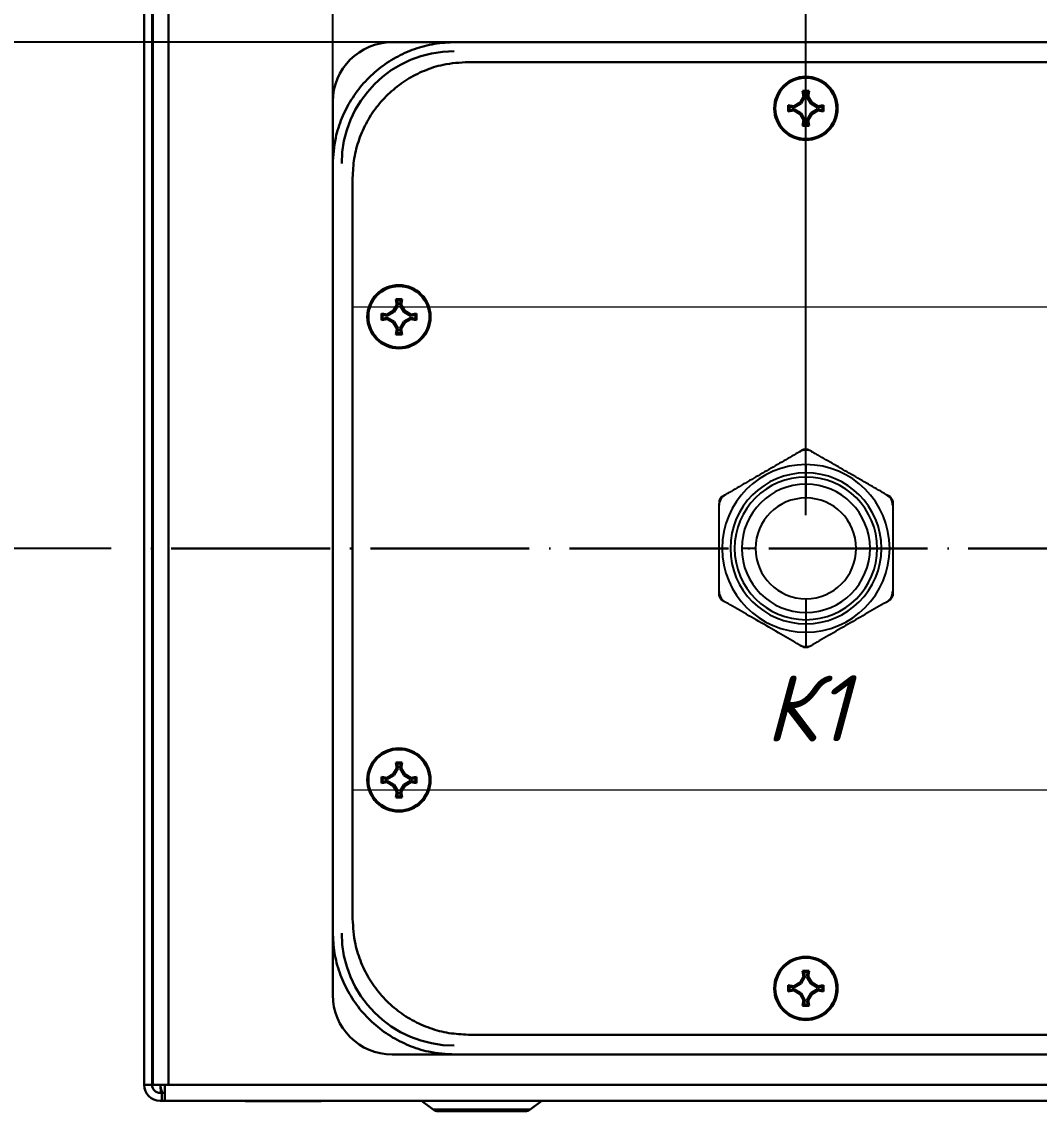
# Model space of a CAD drawing. Header units: millimetres. Extents: x 0 to 53000, y -591 to 24400.
# Drawn here: x 13950.4 to 14104.2, y 11760.5 to 11925.2 of the extents above; entities that cross this region are included whole.
import ezdxf

# ---------------------------------------------------------------- set-up
doc = ezdxf.new("R2010")
doc.units = ezdxf.units.MM
doc.linetypes.add('ACAD_ISO04W100', pattern=[30, 24, -3, 0, -3])
for name, color, linetype in [('MAIN-1', 7, 'Continuous'), ('MAIN-2', 7, 'Continuous'), ('размеры', 3, 'Continuous')]:
    doc.layers.add(name, color=color, linetype=linetype)
doc.layers.add('Осевые центральные', color=5, linetype='ACAD_ISO04W100', lineweight=30)
doc.layers.add('Основная', color=7, linetype='Continuous', lineweight=30)
doc.layers.add('Привязки', color=2, linetype='Continuous', lineweight=0, plot=False, transparency=0.8)
doc.styles.get("Standard").update_dxf_attribs({"font": 'arial.ttf'})
doc.styles.add('текст', font='isocpeui.ttf')
doc.dimstyles.new('ISO2', dxfattribs={"dimtxt": 20, "dimasz": 20, "dimexe": 10, "dimexo": 5, "dimgap": 5, "dimtad": 1, "dimdec": 4, "dimdsep": 46, "dimlunit": 6, "dimtxsty": 'Standard', "dimcen": 20, "dimadec": 0, "dimazin": 0, "dimtfac": 1, "dimtdec": 4, "dimtmove": 0, "dimatfit": 3, "dimfxl": 1, "dimtolj": 1, "dimtzin": 0, "dimarcsym": 0})

# ---------------------------------------------------------------- blocks, each defined once
blk = doc.blocks.new('*U445')
at = {"layer": 'MAIN-1'}
for p, q in [((-0.35, 14.95), (-0.64, 14.78)), ((0, 12.66), (0, 14.95)), ((0.35, 14.95), (0.52, 14.85)), ((0.52, 14.85), (0.69, 14.75)), ((-3.35, 13.21), (-3.66, 13.03)), ((-3.04, 13.39), (-3.35, 13.21)), ((-2.73, 13.57), (-3.04, 13.39)), ((-2.43, 13.74), (-2.73, 13.57)), ((-2.12, 13.92), (-2.43, 13.74)), ((-1.82, 14.09), (-2.12, 13.92)), ((-1.52, 14.27), (-1.82, 14.09)), ((-1.22, 14.44), (-1.52, 14.27)), ((-0.93, 14.61), (-1.22, 14.44)), ((-0.64, 14.78), (-0.93, 14.61)), ((0.69, 14.75), (0.87, 14.65)), ((0.87, 14.65), (1.04, 14.54)), ((1.04, 14.54), (1.22, 14.44)), ((1.22, 14.44), (1.39, 14.34)), ((1.39, 14.34), (1.57, 14.24)), ((1.57, 14.24), (1.61, 14.22)), ((1.61, 14.22), (1.64, 14.2)), ((1.64, 14.2), (1.67, 14.18)), ((1.67, 14.18), (1.7, 14.16)), ((1.7, 14.16), (1.74, 14.14)), ((1.74, 14.14), (1.77, 14.12)), ((1.77, 14.12), (1.8, 14.11)), ((2.1, 13.93), (1.8, 14.11)), ((2.41, 13.75), (2.1, 13.93)), ((2.72, 13.58), (2.41, 13.75)), ((3.03, 13.4), (2.72, 13.58)), ((3.34, 13.22), (3.03, 13.4)), ((3.65, 13.04), (3.34, 13.22)), ((-6.24, 11.54), (-6.57, 11.35)), ((-5.92, 11.73), (-6.24, 11.54)), ((-5.59, 11.92), (-5.92, 11.73)), ((-5.26, 12.11), (-5.59, 11.92)), ((-4.94, 12.29), (-5.26, 12.11)), ((-4.62, 12.48), (-4.94, 12.29)), ((-4.3, 12.67), (-4.62, 12.48)), ((-3.98, 12.85), (-4.3, 12.67)), ((-3.66, 13.03), (-3.98, 12.85)), ((0, 12.66), (0, 7.61)), ((3.97, 12.86), (3.65, 13.04)), ((4.28, 12.67), (3.97, 12.86)), ((4.6, 12.49), (4.28, 12.67)), ((4.92, 12.3), (4.6, 12.49)), ((5.24, 12.12), (4.92, 12.3)), ((5.57, 11.93), (5.24, 12.12)), ((5.89, 11.74), (5.57, 11.93)), ((6.22, 11.56), (5.89, 11.74)), ((6.55, 11.37), (6.22, 11.56)), ((-8.83, 10.05), (-9.15, 9.86)), ((-8.51, 10.23), (-8.83, 10.05)), ((-8.19, 10.41), (-8.51, 10.23)), ((-7.87, 10.6), (-8.19, 10.41)), ((-7.55, 10.79), (-7.87, 10.6)), ((-7.22, 10.97), (-7.55, 10.79)), ((-6.9, 11.16), (-7.22, 10.97)), ((-6.57, 11.35), (-6.9, 11.16)), ((6.87, 11.18), (6.55, 11.37)), ((7.2, 10.99), (6.87, 11.18)), ((7.53, 10.8), (7.2, 10.99)), ((7.85, 10.61), (7.53, 10.8)), ((8.18, 10.42), (7.85, 10.61)), ((8.5, 10.24), (8.18, 10.42)), ((8.82, 10.05), (8.5, 10.24)), ((9.14, 9.87), (8.82, 10.05)), ((-12.07, 8.17), (-11.9, 8.28)), ((-11.9, 8.28), (-11.72, 8.38)), ((-11.72, 8.38), (-11.54, 8.48)), ((-11.54, 8.48), (-11.51, 8.5)), ((-11.51, 8.5), (-11.48, 8.52)), ((-11.48, 8.52), (-11.45, 8.54)), ((-11.45, 8.54), (-11.41, 8.56)), ((-11.41, 8.56), (-11.38, 8.58)), ((-11.38, 8.58), (-11.35, 8.59)), ((-11.35, 8.59), (-11.31, 8.61)), ((-11.01, 8.79), (-11.31, 8.61)), ((-10.71, 8.96), (-11.01, 8.79)), ((-10.4, 9.14), (-10.71, 8.96)), ((-10.09, 9.32), (-10.4, 9.14)), ((-9.78, 9.5), (-10.09, 9.32)), ((-9.47, 9.68), (-9.78, 9.5)), ((-9.15, 9.86), (-9.47, 9.68)), ((9.45, 9.69), (9.14, 9.87)), ((9.77, 9.51), (9.45, 9.69)), ((10.08, 9.33), (9.77, 9.51)), ((10.38, 9.15), (10.08, 9.33)), ((10.69, 8.97), (10.38, 9.15)), ((10.99, 8.8), (10.69, 8.97)), ((11.3, 8.62), (10.99, 8.8)), ((11.6, 8.45), (11.3, 8.62)), ((11.89, 8.28), (11.6, 8.45)), ((12.19, 8.11), (11.89, 8.28)), ((-13.12, 7.17), (-13.12, 7.12)), ((-13.12, 7.12), (-13.12, 7.06)), ((-13.12, 7.06), (-13.12, 7.01)), ((-13.12, 7.01), (-13.12, 6.95)), ((-13.12, 6.95), (-13.12, 6.9)), ((-13.12, 6.9), (-13.12, 6.84)), ((-13.12, 6.84), (-13.12, 6.78)), ((-13.12, 6.75), (-13.12, 6.78)), ((-13.12, 6.71), (-13.12, 6.75)), ((-13.12, 6.67), (-13.12, 6.71)), ((-13.12, 6.63), (-13.12, 6.67)), ((-13.12, 6.59), (-13.12, 6.63)), ((-13.12, 6.56), (-13.12, 6.59)), ((-12.77, 7.77), (-12.6, 7.87)), ((-12.6, 7.87), (-12.42, 7.97)), ((-12.42, 7.97), (-12.25, 8.07)), ((-12.25, 8.07), (-12.07, 8.17)), ((12.48, 7.94), (12.19, 8.11)), ((12.77, 7.77), (12.48, 7.94)), ((13.12, 7.17), (13.12, 6.81)), ((13.12, 6.81), (13.12, 6.44)), ((-13.12, 6.52), (-13.12, 6.56)), ((-13.12, 6.15), (-13.12, 6.52)), ((-13.12, 5.78), (-13.12, 6.15)), ((-13.12, 5.4), (-13.12, 5.78)), ((-13.12, 5.02), (-13.12, 5.4)), ((-13.12, 4.64), (-13.12, 5.02)), ((13.12, 6.44), (13.12, 6.07)), ((13.12, 6.07), (13.12, 5.7)), ((13.12, 5.7), (13.12, 5.32)), ((13.12, 5.32), (13.12, 4.94)), ((13.12, 4.94), (13.12, 4.56)), ((-13.12, 4.25), (-13.12, 4.64)), ((-13.12, 3.86), (-13.12, 4.25)), ((-13.12, 3.47), (-13.12, 3.86)), ((-13.12, 3.08), (-13.12, 3.47)), ((13.12, 4.56), (13.12, 4.17)), ((13.12, 4.17), (13.12, 3.79)), ((13.12, 3.79), (13.12, 3.39)), ((13.12, 3.39), (13.12, 3)), ((-13.12, 2.68), (-13.12, 3.08)), ((-13.12, 2.28), (-13.12, 2.68)), ((-13.12, 1.88), (-13.12, 2.28)), ((-13.12, 1.47), (-13.12, 1.88)), ((13.12, 3), (13.12, 2.6)), ((13.12, 2.6), (13.12, 2.2)), ((13.12, 2.2), (13.12, 1.8)), ((13.12, 1.8), (13.12, 1.39)), ((-13.12, 1.07), (-13.12, 1.47)), ((-13.12, 0.66), (-13.12, 1.07)), ((-13.12, 0.25), (-13.12, 0.66)), ((-13.12, -0.16), (-13.12, 0.25)), ((13.12, 1.39), (13.12, 0.98)), ((13.12, 0.98), (13.12, 0.57)), ((13.12, 0.57), (13.12, 0.16)), ((13.12, 0.16), (13.12, -0.25)), ((-13.12, -0.57), (-13.12, -0.16)), ((-13.12, -0.98), (-13.12, -0.57)), ((-13.12, -1.39), (-13.12, -0.98)), ((-13.12, -1.8), (-13.12, -1.39)), ((13.12, -0.25), (13.12, -0.66)), ((13.12, -0.66), (13.12, -1.07)), ((13.12, -1.07), (13.12, -1.47)), ((13.12, -1.47), (13.12, -1.88)), ((-13.12, -2.2), (-13.12, -1.8)), ((-13.12, -2.6), (-13.12, -2.2)), ((-13.12, -3), (-13.12, -2.6)), ((-13.12, -3.39), (-13.12, -3)), ((13.12, -1.88), (13.12, -2.28)), ((13.12, -2.28), (13.12, -2.68)), ((13.12, -2.68), (13.12, -3.08)), ((13.12, -3.08), (13.12, -3.47)), ((-13.12, -3.79), (-13.12, -3.39)), ((-13.12, -4.17), (-13.12, -3.79)), ((-13.12, -4.56), (-13.12, -4.17)), ((-13.12, -4.94), (-13.12, -4.56)), ((13.12, -3.47), (13.12, -3.86)), ((13.12, -3.86), (13.12, -4.25)), ((13.12, -4.25), (13.12, -4.64)), ((13.12, -4.64), (13.12, -5.02)), ((-13.12, -5.32), (-13.12, -4.94)), ((-13.12, -5.7), (-13.12, -5.32)), ((-13.12, -6.07), (-13.12, -5.7)), ((-13.12, -6.44), (-13.12, -6.07)), ((-13.12, -6.81), (-13.12, -6.44)), ((13.12, -5.02), (13.12, -5.4)), ((13.12, -5.4), (13.12, -5.78)), ((13.12, -5.78), (13.12, -6.15)), ((13.12, -6.15), (13.12, -6.52)), ((13.12, -6.52), (13.12, -6.56)), ((13.12, -6.56), (13.12, -6.59)), ((-13.12, -7.17), (-13.12, -6.81)), ((-12.44, -7.96), (-12.77, -7.77)), ((-12.11, -8.16), (-12.44, -7.96)), ((-11.77, -8.35), (-12.11, -8.16)), ((0, -7.61), (0, -12.66)), ((12.11, -8.16), (11.77, -8.35)), ((12.44, -7.96), (12.11, -8.16)), ((12.77, -7.77), (12.44, -7.96)), ((13.12, -6.59), (13.12, -6.63)), ((13.12, -6.63), (13.12, -6.67)), ((13.12, -6.67), (13.12, -6.71)), ((13.12, -6.71), (13.12, -6.75)), ((13.12, -6.75), (13.12, -6.78)), ((13.12, -6.78), (13.12, -6.84)), ((13.12, -6.84), (13.12, -6.9)), ((13.12, -6.9), (13.12, -6.95)), ((13.12, -6.95), (13.12, -7.01)), ((13.12, -7.01), (13.12, -7.06)), ((13.12, -7.06), (13.12, -7.12)), ((13.12, -7.12), (13.12, -7.17)), ((-11.43, -8.55), (-11.77, -8.35)), ((-11.08, -8.75), (-11.43, -8.55)), ((-10.74, -8.95), (-11.08, -8.75)), ((-10.39, -9.15), (-10.74, -8.95)), ((-10.03, -9.35), (-10.39, -9.15)), ((-9.68, -9.56), (-10.03, -9.35)), ((-9.32, -9.76), (-9.68, -9.56)), ((-8.96, -9.97), (-9.32, -9.76)), ((9.32, -9.76), (8.96, -9.97)), ((9.68, -9.56), (9.32, -9.76)), ((10.03, -9.35), (9.68, -9.56)), ((10.39, -9.15), (10.03, -9.35)), ((10.74, -8.95), (10.39, -9.15)), ((11.08, -8.75), (10.74, -8.95)), ((11.43, -8.55), (11.08, -8.75)), ((11.77, -8.35), (11.43, -8.55)), ((-8.6, -10.18), (-8.96, -9.97)), ((-8.23, -10.39), (-8.6, -10.18)), ((-7.86, -10.61), (-8.23, -10.39)), ((-7.49, -10.82), (-7.86, -10.61)), ((-7.12, -11.03), (-7.49, -10.82)), ((-6.75, -11.25), (-7.12, -11.03)), ((-6.37, -11.47), (-6.75, -11.25)), ((-6, -11.68), (-6.37, -11.47)), ((6.37, -11.47), (6, -11.68)), ((6.75, -11.25), (6.37, -11.47)), ((7.12, -11.03), (6.75, -11.25)), ((7.49, -10.82), (7.12, -11.03)), ((7.86, -10.61), (7.49, -10.82)), ((8.23, -10.39), (7.86, -10.61)), ((8.6, -10.18), (8.23, -10.39)), ((8.96, -9.97), (8.6, -10.18)), ((-5.62, -11.9), (-6, -11.68)), ((-5.25, -12.11), (-5.62, -11.9)), ((-4.89, -12.33), (-5.25, -12.11)), ((-4.52, -12.54), (-4.89, -12.33)), ((-4.16, -12.75), (-4.52, -12.54)), ((-3.8, -12.95), (-4.16, -12.75)), ((-3.44, -13.16), (-3.8, -12.95)), ((-3.08, -13.37), (-3.44, -13.16)), ((0, -12.66), (0, -14.95)), ((3.44, -13.16), (3.08, -13.37)), ((3.8, -12.95), (3.44, -13.16)), ((4.16, -12.75), (3.8, -12.95)), ((4.52, -12.54), (4.16, -12.75)), ((4.89, -12.33), (4.52, -12.54)), ((5.25, -12.11), (4.89, -12.33)), ((5.62, -11.9), (5.25, -12.11)), ((6, -11.68), (5.62, -11.9)), ((-2.73, -13.57), (-3.08, -13.37)), ((-2.38, -13.77), (-2.73, -13.57)), ((-2.03, -13.97), (-2.38, -13.77)), ((-1.69, -14.17), (-2.03, -13.97)), ((-1.35, -14.37), (-1.69, -14.17)), ((-1.01, -14.56), (-1.35, -14.37)), ((-0.68, -14.76), (-1.01, -14.56)), ((-0.35, -14.95), (-0.68, -14.76)), ((0.68, -14.76), (0.35, -14.95)), ((1.01, -14.56), (0.68, -14.76)), ((1.35, -14.37), (1.01, -14.56)), ((1.69, -14.17), (1.35, -14.37)), ((2.03, -13.97), (1.69, -14.17)), ((2.38, -13.77), (2.03, -13.97)), ((2.73, -13.57), (2.38, -13.77)), ((3.08, -13.37), (2.73, -13.57))]:
    blk.add_line(p, q, dxfattribs=at)
for radius, start, end in [(14.95, 90, 91.3251), (14.95, 88.6749, 90), (12.66, 90, 270), (12.66, 270, 90), (14.95, 148.6749, 151.325), (7.61, 90, 180), (7.61, 0, 90), (14.95, 28.675, 31.3251), (7.61, 180, 270), (7.61, 270, 0), (14.95, 208.6749, 211.3251), (14.95, 328.6749, 331.3251), (14.95, 268.6749, 270), (14.95, 270, 271.3251)]:
    blk.add_arc((0, 0), radius, start, end, dxfattribs=at)
at = {"layer": 'MAIN-2'}
for p, q in [((-0.35, 14.95), (-0.35, 14.95)), ((0.35, 14.95), (0.35, 14.95)), ((-0.91, 14.62), (-0.91, 14.62)), ((0.91, 14.62), (0.91, 14.62)), ((0, 12.66), (0, 12.66)), ((0, 11.41), (0, 11.41)), ((0, 10.78), (0, 10.78)), ((0, 9.69), (0, 9.69)), ((-13.12, 7.17), (-13.12, 7.17)), ((-12.77, 7.77), (-12.77, 7.77)), ((-12.2, 8.1), (-12.2, 8.1)), ((12.2, 8.1), (12.2, 8.1)), ((12.77, 7.77), (12.77, 7.77)), ((13.12, 7.17), (13.12, 7.17)), ((-13.12, 6.52), (-13.12, 6.52)), ((13.12, 6.52), (13.12, 6.52)), ((-7.61, 0), (-9.69, 0)), ((7.61, 0), (9.69, 0)), ((-13.12, -6.52), (-13.12, -6.52)), ((13.12, -6.52), (13.12, -6.52)), ((-13.12, -7.17), (-13.12, -7.17)), ((-12.77, -7.77), (-12.77, -7.77)), ((-12.2, -8.1), (-12.2, -8.1)), ((12.2, -8.1), (12.2, -8.1)), ((12.77, -7.77), (12.77, -7.77)), ((13.12, -7.17), (13.12, -7.17)), ((0, -9.69), (0, -9.69)), ((0, -10.78), (0, -10.78)), ((0, -11.41), (0, -11.41)), ((0, -12.66), (0, -12.66)), ((-0.91, -14.62), (-0.91, -14.62)), ((0.91, -14.62), (0.91, -14.62)), ((-0.35, -14.95), (-0.35, -14.95)), ((0.35, -14.95), (0.35, -14.95))]:
    blk.add_line(p, q, dxfattribs=at)
for centre, radius, start, end in [((0, 13.04), 1.82, 90, 120), ((0, 13.04), 1.82, 60, 90), ((0, 0), 11.41, 90, 270), ((0, 0), 10.78, 90, 270), ((0, 0), 11.41, 270, 90), ((0, 0), 10.78, 270, 90), ((0, 0), 9.69, 90, 180), ((0, 0), 9.69, 0, 90), ((-11.29, 6.52), 1.82, 120, 180), ((11.29, 6.52), 1.82, 0, 60), ((0, 0), 9.69, 180, 270), ((0, 0), 9.69, 270, 0), ((-11.29, -6.52), 1.82, 180, 240), ((11.29, -6.52), 1.82, 300, 0), ((0, -13.04), 1.82, 240, 270), ((0, -13.04), 1.82, 270, 300)]:
    blk.add_arc(centre, radius, start, end, dxfattribs=at)
blk = doc.blocks.new('*U444')
at = {"layer": 'Основная', "color": 0, "linetype": 'ByBlock', "lineweight": -2, "transparency": 16777216}
blk.add_blockref('*U445', (0, 0), dxfattribs=at)
blk = doc.blocks.new('*D462')
at = {"layer": 'Defpoints', "color": 0, "transparency": 16777216}
for p in [(13997.44, 11957.55), (13997.44, 11845.61), (14068.94, 11845.61)]:
    blk.add_point(p, dxfattribs=at)
at = {"layer": 'размеры', "color": 0, "lineweight": -2, "transparency": 16777216}
for p, q in [((13997.44, 11850.61), (13997.44, 11967.55)), ((14068.94, 11850.61), (14068.94, 11967.55)), ((14048.94, 11957.55), (14017.44, 11957.55))]:
    blk.add_line(p, q, dxfattribs=at)
at = {"layer": 'размеры', "color": 0, "transparency": 16777216}
for points in [[(14017.44, 11960.88), (14017.44, 11954.21), (13997.44, 11957.55)], [(14048.94, 11960.88), (14048.94, 11954.21), (14068.94, 11957.55)]]:
    blk.add_solid(points, dxfattribs=at)
at = {"layer": 'размеры', "color": 0, "transparency": 16777216, "insert": (14033.19, 11974.57), "char_height": 20, "attachment_point": 5}
blk.add_mtext('\\A1;71,5', dxfattribs=at)
blk = doc.blocks.new('*D489')
at = {"layer": 'Defpoints', "color": 0, "transparency": 16777216}
for p in [(14057.44, 11922.11), (13900.16, 11845.61), (13968.94, 11845.61)]:
    blk.add_point(p, dxfattribs=at)
at = {"layer": 'размеры', "color": 0, "lineweight": -2, "transparency": 16777216}
for p, q in [((14052.44, 11922.11), (13890.16, 11922.11)), ((13900.16, 11902.11), (13900.16, 11865.61)), ((13963.94, 11845.61), (13890.16, 11845.61))]:
    blk.add_line(p, q, dxfattribs=at)
at = {"layer": 'размеры', "color": 0, "transparency": 16777216}
for points in [[(13896.83, 11902.11), (13903.5, 11902.11), (13900.16, 11922.11)], [(13896.83, 11865.61), (13903.5, 11865.61), (13900.16, 11845.61)]]:
    blk.add_solid(points, dxfattribs=at)
at = {"layer": 'размеры', "color": 0, "transparency": 16777216, "insert": (13883.14, 11884.87), "char_height": 20, "attachment_point": 5, "rotation": 90}
blk.add_mtext('\\A1;76,5', dxfattribs=at)
blk = doc.blocks.new('*D504')
at = {"layer": 'Defpoints', "color": 0, "transparency": 16777216}
for p in [(14068.94, 11993), (13968.94, 11845.61), (14068.94, 11845.61)]:
    blk.add_point(p, dxfattribs=at)
at = {"layer": 'размеры', "color": 0, "lineweight": -2, "transparency": 16777216}
for p, q in [((13968.94, 11850.61), (13968.94, 12003)), ((14068.94, 11850.61), (14068.94, 12003)), ((13988.94, 11993), (14048.94, 11993))]:
    blk.add_line(p, q, dxfattribs=at)
at = {"layer": 'размеры', "color": 0, "transparency": 16777216}
for points in [[(13988.94, 11996.33), (13988.94, 11989.67), (13968.94, 11993)], [(14048.94, 11996.33), (14048.94, 11989.67), (14068.94, 11993)]]:
    blk.add_solid(points, dxfattribs=at)
at = {"layer": 'размеры', "color": 0, "transparency": 16777216, "insert": (14018.94, 12008.21), "char_height": 20, "attachment_point": 5}
blk.add_mtext('\\A1;100', dxfattribs=at)
blk = doc.blocks.new('*D505')
at = {"layer": 'Defpoints', "color": 0, "transparency": 16777216}
for p in [(14168.94, 11993), (14068.94, 11845.61), (14168.94, 11845.61)]:
    blk.add_point(p, dxfattribs=at)
at = {"layer": 'размеры', "color": 0, "lineweight": -2, "transparency": 16777216}
for p, q in [((14068.94, 11850.61), (14068.94, 12003)), ((14168.94, 11850.61), (14168.94, 12003)), ((14088.94, 11993), (14148.94, 11993))]:
    blk.add_line(p, q, dxfattribs=at)
at = {"layer": 'размеры', "color": 0, "transparency": 16777216}
for points in [[(14088.94, 11996.33), (14088.94, 11989.67), (14068.94, 11993)], [(14148.94, 11996.33), (14148.94, 11989.67), (14168.94, 11993)]]:
    blk.add_solid(points, dxfattribs=at)
at = {"layer": 'размеры', "color": 0, "transparency": 16777216, "insert": (14118.94, 12008.21), "char_height": 20, "attachment_point": 5}
blk.add_mtext('\\A1;100', dxfattribs=at)

msp = doc.modelspace()

# ---------------------------------------------------------------- linework, layer by layer
at = {"layer": 'Осевые центральные'}
msp.add_line((14568.94367, 11845.61391), (13968.94365, 11845.61391), dxfattribs=at)
at = {"layer": 'Основная', "linetype": 'Continuous'}
for p, q in [((13968.94365, 12034.71392), (13968.94365, 11764.5139)), ((13970.14367, 12034.71392), (13970.14367, 11764.5139)), ((13970.24365, 12034.71392), (13970.24365, 11764.5139)), ((13972.64366, 12034.71392), (13972.64366, 11764.5139)), ((14015.94367, 11922.11391), (14006.44367, 11922.11391)), ((14521.94365, 11922.11391), (14015.94367, 11922.11391)), ((14017.94367, 11919.11391), (14519.94365, 11919.11391)), ((14068.06289, 11912.99468), (14068.60334, 11913.91067)), ((14068.80533, 11913.87743), (14068.21046, 11912.8471)), ((14068.45402, 11914.77263), (14068.94366, 11914.77397)), ((14068.60334, 11913.91067), (14068.45402, 11914.77263)), ((14068.66007, 11914.6037), (14068.45402, 11914.77263)), ((14068.80533, 11913.87743), (14068.60334, 11913.91067)), ((14068.66007, 11914.6037), (14068.80533, 11913.87743)), ((14069.22724, 11914.6037), (14068.66007, 11914.6037)), ((14068.94366, 11914.77397), (14069.43331, 11914.77263)), ((14069.082, 11913.87743), (14069.22724, 11914.6037)), ((14069.082, 11913.87743), (14069.28397, 11913.91067)), ((14069.67685, 11912.8471), (14069.082, 11913.87743)), ((14069.22724, 11914.6037), (14069.43331, 11914.77263)), ((14069.43331, 11914.77263), (14069.28397, 11913.91067)), ((14069.28397, 11913.91067), (14069.82442, 11912.99468)), ((13997.44367, 11913.11391), (13997.44367, 11903.61391)), ((14066.28495, 11912.60355), (14067.1469, 11912.45422)), ((14066.28495, 11911.62427), (14066.28495, 11912.60355)), ((14066.45387, 11912.3975), (14066.28495, 11912.60355)), ((14067.18013, 11912.25224), (14066.45387, 11912.3975)), ((14066.45387, 11912.3975), (14066.45387, 11911.83032)), ((14067.1469, 11912.45422), (14068.06289, 11912.99468)), ((14067.18013, 11912.25224), (14067.1469, 11912.45422)), ((14068.21046, 11912.8471), (14067.18013, 11912.25224)), ((14068.21046, 11912.8471), (14068.06289, 11912.99468)), ((14069.82442, 11912.99468), (14069.67685, 11912.8471)), ((14070.70718, 11912.25224), (14069.67685, 11912.8471)), ((14069.82442, 11912.99468), (14070.74042, 11912.45422)), ((14070.74042, 11912.45422), (14070.70718, 11912.25224)), ((14071.43345, 11912.3975), (14070.70718, 11912.25224)), ((14070.74042, 11912.45422), (14071.60238, 11912.60355)), ((14071.60238, 11912.60355), (14071.43345, 11912.3975)), ((14071.43345, 11911.83032), (14071.43345, 11912.3975)), ((14071.60238, 11912.60355), (14071.60238, 11911.62427)), ((14066.28495, 11911.62427), (14066.45387, 11911.83032)), ((14067.1469, 11911.7736), (14066.28495, 11911.62427)), ((14066.45387, 11911.83032), (14067.18013, 11911.97558)), ((14067.1469, 11911.7736), (14067.18013, 11911.97558)), ((14068.06289, 11911.23314), (14067.1469, 11911.7736)), ((14067.18013, 11911.97558), (14068.21046, 11911.38072)), ((14068.06289, 11911.23314), (14068.21046, 11911.38072)), ((14068.60334, 11910.31715), (14068.06289, 11911.23314)), ((14068.21046, 11911.38072), (14068.80533, 11910.35039)), ((14069.082, 11910.35039), (14069.67685, 11911.38072)), ((14069.82442, 11911.23314), (14069.28397, 11910.31715)), ((14069.67685, 11911.38072), (14070.70718, 11911.97558)), ((14069.67685, 11911.38072), (14069.82442, 11911.23314)), ((14070.74042, 11911.7736), (14069.82442, 11911.23314)), ((14070.70718, 11911.97558), (14070.74042, 11911.7736)), ((14070.70718, 11911.97558), (14071.43345, 11911.83032)), ((14071.60238, 11911.62427), (14070.74042, 11911.7736)), ((14071.43345, 11911.83032), (14071.60238, 11911.62427)), ((14068.45402, 11909.45519), (14068.60334, 11910.31715)), ((14068.66007, 11909.62412), (14068.45402, 11909.45519)), ((14068.94366, 11909.45385), (14068.45402, 11909.45519)), ((14068.80533, 11910.35039), (14068.60334, 11910.31715)), ((14068.80533, 11910.35039), (14068.66007, 11909.62412)), ((14068.66007, 11909.62412), (14069.22724, 11909.62412)), ((14069.43331, 11909.45519), (14068.94366, 11909.45385)), ((14069.082, 11910.35039), (14069.28397, 11910.31715)), ((14069.22724, 11909.62412), (14069.082, 11910.35039)), ((14069.43331, 11909.45519), (14069.22724, 11909.62412)), ((14069.28397, 11910.31715), (14069.43331, 11909.45519)), ((13997.44367, 11903.61391), (13997.44367, 11787.61391)), ((14000.44366, 11789.61391), (14000.44366, 11901.61391)), ((14006.95401, 11883.27263), (14007.44366, 11883.27397)), ((14007.10335, 11882.41067), (14006.95401, 11883.27263)), ((14006.95401, 11883.27263), (14007.16006, 11883.1037)), ((14007.16006, 11883.1037), (14007.30532, 11882.37743)), ((14007.72726, 11883.1037), (14007.16006, 11883.1037)), ((14007.44366, 11883.27397), (14007.93331, 11883.27263)), ((14007.582, 11882.37743), (14007.72726, 11883.1037)), ((14007.72726, 11883.1037), (14007.93331, 11883.27263)), ((14007.93331, 11883.27263), (14007.78397, 11882.41067)), ((14004.78493, 11881.10355), (14005.64691, 11880.95422)), ((14004.78493, 11880.12427), (14004.78493, 11881.10355)), ((14004.95385, 11880.8975), (14004.78493, 11881.10355)), ((14005.68014, 11880.75224), (14004.95385, 11880.8975)), ((14004.95385, 11880.8975), (14004.95385, 11880.33032)), ((14005.64691, 11880.95422), (14006.56288, 11881.49468)), ((14005.68014, 11880.75224), (14005.64691, 11880.95422)), ((14006.71046, 11881.3471), (14005.68014, 11880.75224)), ((14006.56288, 11881.49468), (14007.10335, 11882.41067)), ((14006.71046, 11881.3471), (14006.56288, 11881.49468)), ((14007.30532, 11882.37743), (14006.71046, 11881.3471)), ((14007.30532, 11882.37743), (14007.10335, 11882.41067)), ((14007.582, 11882.37743), (14007.78397, 11882.41067)), ((14008.17685, 11881.3471), (14007.582, 11882.37743)), ((14007.78397, 11882.41067), (14008.32444, 11881.49468)), ((14008.32444, 11881.49468), (14008.17685, 11881.3471)), ((14009.20718, 11880.75224), (14008.17685, 11881.3471)), ((14008.32444, 11881.49468), (14009.24041, 11880.95422)), ((14009.24041, 11880.95422), (14009.20718, 11880.75224)), ((14009.93346, 11880.8975), (14009.20718, 11880.75224)), ((14009.24041, 11880.95422), (14010.10238, 11881.10355)), ((14010.10238, 11881.10355), (14009.93346, 11880.8975)), ((14009.93346, 11880.33032), (14009.93346, 11880.8975)), ((14010.10238, 11881.10355), (14010.10238, 11880.12427)), ((14004.78493, 11880.12427), (14004.95385, 11880.33032)), ((14005.64691, 11880.2736), (14004.78493, 11880.12427)), ((14004.95385, 11880.33032), (14005.68014, 11880.47558)), ((14005.64691, 11880.2736), (14005.68014, 11880.47558)), ((14006.56288, 11879.73314), (14005.64691, 11880.2736)), ((14005.68014, 11880.47558), (14006.71046, 11879.88072)), ((14006.56288, 11879.73314), (14006.71046, 11879.88072)), ((14007.10335, 11878.81715), (14006.56288, 11879.73314)), ((14006.71046, 11879.88072), (14007.30532, 11878.85039)), ((14007.582, 11878.85039), (14008.17685, 11879.88072)), ((14008.32444, 11879.73314), (14007.78397, 11878.81715)), ((14008.17685, 11879.88072), (14009.20718, 11880.47558)), ((14008.17685, 11879.88072), (14008.32444, 11879.73314)), ((14009.24041, 11880.2736), (14008.32444, 11879.73314)), ((14009.20718, 11880.47558), (14009.24041, 11880.2736)), ((14009.20718, 11880.47558), (14009.93346, 11880.33032)), ((14010.10238, 11880.12427), (14009.24041, 11880.2736)), ((14009.93346, 11880.33032), (14010.10238, 11880.12427)), ((14006.95401, 11877.95519), (14007.10335, 11878.81715)), ((14007.16006, 11878.12412), (14006.95401, 11877.95519)), ((14007.44366, 11877.95385), (14006.95401, 11877.95519)), ((14007.30532, 11878.85039), (14007.10335, 11878.81715)), ((14007.30532, 11878.85039), (14007.16006, 11878.12412)), ((14007.16006, 11878.12412), (14007.72726, 11878.12412)), ((14007.93331, 11877.95519), (14007.44366, 11877.95385)), ((14007.582, 11878.85039), (14007.78397, 11878.81715)), ((14007.72726, 11878.12412), (14007.582, 11878.85039)), ((14007.72726, 11878.12412), (14007.93331, 11877.95519)), ((14007.78397, 11878.81715), (14007.93331, 11877.95519)), ((14006.56288, 11811.49468), (14007.10335, 11812.41067)), ((14007.30532, 11812.37743), (14006.71046, 11811.34711)), ((14006.95401, 11813.27263), (14007.44366, 11813.27397)), ((14007.10335, 11812.41067), (14006.95401, 11813.27263)), ((14007.16006, 11813.1037), (14006.95401, 11813.27263)), ((14007.30532, 11812.37743), (14007.10335, 11812.41067)), ((14007.16006, 11813.1037), (14007.30532, 11812.37743)), ((14007.72726, 11813.1037), (14007.16006, 11813.1037)), ((14007.44366, 11813.27397), (14007.93331, 11813.27263)), ((14007.582, 11812.37743), (14007.72726, 11813.1037)), ((14007.582, 11812.37743), (14007.78397, 11812.41067)), ((14008.17685, 11811.34711), (14007.582, 11812.37743)), ((14007.72726, 11813.1037), (14007.93331, 11813.27263)), ((14007.93331, 11813.27263), (14007.78397, 11812.41067)), ((14007.78397, 11812.41067), (14008.32444, 11811.49468)), ((14004.78493, 11811.10355), (14005.64691, 11810.95422)), ((14004.78493, 11810.12426), (14004.78493, 11811.10355)), ((14004.95385, 11810.8975), (14004.78493, 11811.10355)), ((14004.78493, 11810.12426), (14004.95385, 11810.33032)), ((14005.64691, 11810.2736), (14004.78493, 11810.12426)), ((14005.68014, 11810.75224), (14004.95385, 11810.8975)), ((14004.95385, 11810.8975), (14004.95385, 11810.33032)), ((14004.95385, 11810.33032), (14005.68014, 11810.47557)), ((14005.64691, 11810.95422), (14006.56288, 11811.49468)), ((14005.68014, 11810.75224), (14005.64691, 11810.95422)), ((14005.64691, 11810.2736), (14005.68014, 11810.47557)), ((14006.56288, 11809.73315), (14005.64691, 11810.2736)), ((14006.71046, 11811.34711), (14005.68014, 11810.75224)), ((14005.68014, 11810.47557), (14006.71046, 11809.88072)), ((14006.71046, 11811.34711), (14006.56288, 11811.49468)), ((14008.32444, 11811.49468), (14008.17685, 11811.34711)), ((14009.20718, 11810.75224), (14008.17685, 11811.34711)), ((14008.17685, 11809.88072), (14009.20718, 11810.47557)), ((14008.32444, 11811.49468), (14009.24041, 11810.95422)), ((14009.24041, 11810.2736), (14008.32444, 11809.73315)), ((14009.24041, 11810.95422), (14009.20718, 11810.75224)), ((14009.93346, 11810.8975), (14009.20718, 11810.75224)), ((14009.20718, 11810.47557), (14009.24041, 11810.2736)), ((14009.20718, 11810.47557), (14009.93346, 11810.33032)), ((14009.24041, 11810.95422), (14010.10238, 11811.10355)), ((14010.10238, 11810.12426), (14009.24041, 11810.2736)), ((14010.10238, 11811.10355), (14009.93346, 11810.8975)), ((14009.93346, 11810.33032), (14009.93346, 11810.8975)), ((14009.93346, 11810.33032), (14010.10238, 11810.12426)), ((14010.10238, 11811.10355), (14010.10238, 11810.12426)), ((14006.56288, 11809.73315), (14006.71046, 11809.88072)), ((14007.10335, 11808.81715), (14006.56288, 11809.73315)), ((14006.71046, 11809.88072), (14007.30532, 11808.85039)), ((14006.95401, 11807.95519), (14007.10335, 11808.81715)), ((14007.30532, 11808.85039), (14007.10335, 11808.81715)), ((14007.30532, 11808.85039), (14007.16006, 11808.12412)), ((14007.582, 11808.85039), (14008.17685, 11809.88072)), ((14007.582, 11808.85039), (14007.78397, 11808.81715)), ((14007.72726, 11808.12412), (14007.582, 11808.85039)), ((14008.32444, 11809.73315), (14007.78397, 11808.81715)), ((14007.78397, 11808.81715), (14007.93331, 11807.95519)), ((14008.17685, 11809.88072), (14008.32444, 11809.73315)), ((14007.16006, 11808.12412), (14006.95401, 11807.95519)), ((14007.44366, 11807.95385), (14006.95401, 11807.95519)), ((14007.16006, 11808.12412), (14007.72726, 11808.12412)), ((14007.93331, 11807.95519), (14007.44366, 11807.95385)), ((14007.93331, 11807.95519), (14007.72726, 11808.12412)), ((13997.44367, 11787.61391), (13997.44367, 11778.11391)), ((14068.06289, 11779.99468), (14068.60334, 11780.91067)), ((14068.80533, 11780.87743), (14068.21046, 11779.8471)), ((14068.45402, 11781.77263), (14068.94366, 11781.77397)), ((14068.60334, 11780.91067), (14068.45402, 11781.77263)), ((14068.66007, 11781.6037), (14068.45402, 11781.77263)), ((14068.80533, 11780.87743), (14068.60334, 11780.91067)), ((14068.66007, 11781.6037), (14068.80533, 11780.87743)), ((14069.22724, 11781.6037), (14068.66007, 11781.6037)), ((14068.94366, 11781.77397), (14069.43331, 11781.77263)), ((14069.082, 11780.87743), (14069.22724, 11781.6037)), ((14069.082, 11780.87743), (14069.28397, 11780.91067)), ((14069.67685, 11779.8471), (14069.082, 11780.87743)), ((14069.22724, 11781.6037), (14069.43331, 11781.77263)), ((14069.43331, 11781.77263), (14069.28397, 11780.91067)), ((14069.28397, 11780.91067), (14069.82442, 11779.99468)), ((14066.28495, 11779.60356), (14067.1469, 11779.45422)), ((14066.28495, 11778.62427), (14066.28495, 11779.60356)), ((14066.45387, 11779.3975), (14066.28495, 11779.60356)), ((14066.28495, 11778.62427), (14066.45387, 11778.83032)), ((14067.18013, 11779.25225), (14066.45387, 11779.3975)), ((14066.45387, 11779.3975), (14066.45387, 11778.83032)), ((14066.45387, 11778.83032), (14067.18013, 11778.97558)), ((14067.1469, 11779.45422), (14068.06289, 11779.99468)), ((14067.18013, 11779.25225), (14067.1469, 11779.45422)), ((14067.1469, 11778.7736), (14067.18013, 11778.97558)), ((14068.21046, 11779.8471), (14067.18013, 11779.25225)), ((14067.18013, 11778.97558), (14068.21046, 11778.38072)), ((14068.21046, 11779.8471), (14068.06289, 11779.99468)), ((14069.82442, 11779.99468), (14069.67685, 11779.8471)), ((14070.70718, 11779.25225), (14069.67685, 11779.8471)), ((14069.67685, 11778.38072), (14070.70718, 11778.97558)), ((14069.82442, 11779.99468), (14070.74042, 11779.45422)), ((14070.74042, 11779.45422), (14070.70718, 11779.25225)), ((14071.43345, 11779.3975), (14070.70718, 11779.25225)), ((14070.70718, 11778.97558), (14070.74042, 11778.7736)), ((14070.70718, 11778.97558), (14071.43345, 11778.83032)), ((14070.74042, 11779.45422), (14071.60238, 11779.60356)), ((14071.60238, 11779.60356), (14071.43345, 11779.3975)), ((14071.43345, 11778.83032), (14071.43345, 11779.3975)), ((14071.43345, 11778.83032), (14071.60238, 11778.62427)), ((14071.60238, 11779.60356), (14071.60238, 11778.62427)), ((14067.1469, 11778.7736), (14066.28495, 11778.62427)), ((14068.06289, 11778.23314), (14067.1469, 11778.7736)), ((14068.06289, 11778.23314), (14068.21046, 11778.38072)), ((14068.60334, 11777.31715), (14068.06289, 11778.23314)), ((14068.21046, 11778.38072), (14068.80533, 11777.35039)), ((14068.45402, 11776.45519), (14068.60334, 11777.31715)), ((14068.80533, 11777.35039), (14068.60334, 11777.31715)), ((14068.80533, 11777.35039), (14068.66007, 11776.62412)), ((14069.082, 11777.35039), (14069.67685, 11778.38072)), ((14069.082, 11777.35039), (14069.28397, 11777.31715)), ((14069.22724, 11776.62412), (14069.082, 11777.35039)), ((14069.82442, 11778.23314), (14069.28397, 11777.31715)), ((14069.28397, 11777.31715), (14069.43331, 11776.45519)), ((14069.67685, 11778.38072), (14069.82442, 11778.23314)), ((14070.74042, 11778.7736), (14069.82442, 11778.23314)), ((14071.60238, 11778.62427), (14070.74042, 11778.7736)), ((14068.66007, 11776.62412), (14068.45402, 11776.45519)), ((14068.94366, 11776.45385), (14068.45402, 11776.45519)), ((14068.66007, 11776.62412), (14069.22724, 11776.62412)), ((14069.43331, 11776.45519), (14068.94366, 11776.45385)), ((14069.43331, 11776.45519), (14069.22724, 11776.62412)), ((14519.94365, 11772.11391), (14017.94367, 11772.11391)), ((14015.94367, 11769.11391), (14006.44367, 11769.11391)), ((14015.94367, 11769.11391), (14521.94365, 11769.11391)), ((13970.14367, 11764.5139), (13968.94365, 11764.5139)), ((13970.24365, 11764.5139), (13970.14367, 11764.5139)), ((13972.04365, 11764.5139), (13970.24365, 11764.5139)), ((13972.04365, 11764.5139), (13972.04365, 11762.11391)), ((13972.64366, 11764.5139), (13972.04365, 11764.5139)), ((13972.64366, 11764.5139), (14566.49365, 11764.5139)), ((13971.34366, 11763.31391), (13971.60476, 11763.31391)), ((13971.60476, 11762.11391), (13971.60476, 11763.31391)), ((13971.60476, 11763.31391), (13972.04365, 11763.31391)), ((13971.34366, 11762.11391), (13971.60476, 11762.11391)), ((13972.04365, 11762.11391), (13971.60476, 11762.11391)), ((13972.04365, 11762.11391), (14566.15474, 11762.11391)), ((13984.19332, 11762.11391), (13984.19332, 11762.04822)), ((13984.19364, 11762.11391), (13984.19364, 11762.04822)), ((13984.19364, 11762.04822), (13995.69365, 11762.04822)), ((13995.69365, 11762.04822), (13995.69365, 11762.11391)), ((14010.85608, 11762.11391), (14012.59699, 11760.80822)), ((14012.59699, 11760.80822), (14019.94366, 11760.80822)), ((14019.94366, 11760.80822), (14027.29032, 11760.80822)), ((14027.29032, 11760.80822), (14029.03124, 11762.11391))]:
    msp.add_line(p, q, dxfattribs=at)
for centre, radius in [((14068.94366, 11912.11391), 4.78654), ((14068.94366, 11912.11391), 4.62169), ((14007.44366, 11880.61391), 4.78654), ((14007.44366, 11880.61391), 4.62169), ((14007.44366, 11810.61391), 4.78654), ((14007.44366, 11810.61391), 4.62169), ((14068.94366, 11779.11391), 4.78654), ((14068.94366, 11779.11391), 4.62169)]:
    msp.add_circle(centre, radius, dxfattribs=at)
for centre, radius, start, end in [((14006.44366, 11913.11391), 9, 90, 180), ((14015.79366, 11903.76391), 17, 90, 180), ((14015.79366, 11787.46391), 17, 180, 270), ((14006.44366, 11778.11391), 9, 180, 270), ((13971.34366, 11764.51391), 2.4, 180, 270), ((13971.34366, 11764.51391), 1.2, 180, 270), ((14013.37699, 11761.84823), 1.3, 233.1301024, 270), ((14026.51033, 11761.84823), 1.3, 270, 306.8698976)]:
    msp.add_arc(centre, radius, start, end, dxfattribs=at)
for points, knots in [([(14015.94367, 11922.11391), (14014.90141, 11922.06171), (14012.81688, 11921.95731), (14009.77739, 11921.14617), (14006.91833, 11919.86157), (14004.31239, 11918.11513), (14002.04558, 11915.95151), (14000.16634, 11913.44544), (13998.75306, 11910.65802), (13997.67876, 11907.37181), (13997.52869, 11904.97293), (13997.44367, 11903.61391)], [0, 0, 0, 0, 0.107634723, 0.215272763, 0.322858053, 0.430456776, 0.537893928, 0.645341966, 0.752590615, 0.859837406, 1, 1, 1, 1]), ([(14000.44366, 11901.61391), (14000.49292, 11902.5989), (14000.59144, 11904.56891), (14001.35801, 11907.44178), (14002.57077, 11910.14515), (14004.22088, 11912.60942), (14006.26493, 11914.75312), (14008.63332, 11916.53321), (14011.27122, 11917.87172), (14014.38368, 11918.89042), (14016.65613, 11919.03308), (14017.94367, 11919.11391)], [0, 0, 0, 0, 0.107533061, 0.215069029, 0.322600959, 0.430139202, 0.537495668, 0.644855621, 0.752237054, 0.859619708, 1, 1, 1, 1]), ([(14017.94367, 11772.11391), (14016.95875, 11772.16318), (14014.98888, 11772.26171), (14012.11608, 11773.02821), (14009.41257, 11774.24087), (14006.94837, 11775.89106), (14004.80471, 11777.93488), (14003.02479, 11780.30304), (14001.68621, 11782.94068), (14000.66718, 11786.05332), (14000.5245, 11788.32605), (14000.44366, 11789.61391)], [0, 0, 0, 0, 0.107525323, 0.215054474, 0.3225933, 0.430138896, 0.537481457, 0.644827166, 0.752206263, 0.859585993, 1, 1, 1, 1]), ([(13997.44367, 11787.61391), (13997.49572, 11786.57243), (13997.59981, 11784.48945), (13998.40993, 11781.45192), (13999.69321, 11778.59443), (14001.43824, 11775.9882), (14003.60131, 11773.71986), (14006.10768, 11771.83904), (14008.8952, 11770.4251), (14012.18265, 11769.35025), (14014.58301, 11769.19941), (14015.94367, 11769.11391)], [0, 0, 0, 0, 0.107554782, 0.215111313, 0.322638618, 0.430178054, 0.537683067, 0.645197176, 0.752431189, 0.859664484, 1, 1, 1, 1]), ([(13971.73258, 11763.31391), (13971.70434, 11763.33195), (13971.64785, 11763.36803), (13971.56312, 11763.64552), (13971.47839, 11764.04218), (13971.42191, 11764.35666), (13971.39367, 11764.5139)], [0, 0, 0, 0, 0.250003652, 0.500005918, 0.750003904, 1, 1, 1, 1]), ([(13971.50289, 11763.37025), (13971.49473, 11763.44381), (13971.45833, 11763.77167), (13971.42191, 11764.18968), (13971.39367, 11764.5139)], [0, 0, 0, 0, 0.22436317, 1, 1, 1, 1]), ([(14013.377, 11760.54823), (14013.46471, 11760.54823), (14013.59964, 11760.54823), (14014.41849, 11760.54823), (14015.266, 11760.54823), (14016.31802, 11760.54823), (14017.84685, 11760.54823), (14019.1176, 11760.54823), (14019.94366, 11760.54823)], [0, 0, 0, 0, 0.239455909, 0.368358845, 0.499999016, 0.631639187, 0.760542123, 1, 1, 1, 1]), ([(14019.94366, 11760.54823), (14020.76972, 11760.54823), (14022.04046, 11760.54823), (14023.56929, 11760.54823), (14024.62132, 11760.54823), (14025.46881, 11760.54823), (14026.28767, 11760.54823), (14026.4226, 11760.54823), (14026.51032, 11760.54823)], [0, 0, 0, 0, 0.2394566391, 0.3683609633, 0.5000012367, 0.6316405959, 0.7605436326, 1, 1, 1, 1])]:
    msp.add_open_spline(points, degree=3, knots=knots, dxfattribs=at)
at = {"layer": 'Привязки'}
for p, q in [((14000.44366, 11882.11391), (14537.44366, 11882.11391)), ((14000.53383, 11809.11432), (14537.53383, 11809.11432))]:
    msp.add_line(p, q, dxfattribs=at)

# ---------------------------------------------------------------- block references
at = {"layer": 'Основная'}
msp.add_blockref('*U444', (14068.94365, 11845.61391), dxfattribs=at)

# ---------------------------------------------------------------- texts
at = {"layer": 'Основная', "insert": (14069.11651, 11826.44461), "char_height": 10, "attachment_point": 2, "style": 'текст'}
msp.add_mtext_dynamic_manual_height_columns('К1', width=17.5254158, gutter_width=15, heights=[0], dxfattribs=at)

# ---------------------------------------------------------------- dimensions: what is measured, and where the dimension line sits
at = {"layer": 'размеры'}
for p1, p2, picture, middle in [((13968.94365, 11845.61391), (14068.94365, 11845.61391), '*D504', (14018.94365, 12008.21146)), ((14068.94365, 11845.61391), (14168.94365, 11845.61391), '*D505', (14118.94365, 12008.21146))]:
    dim = msp.add_aligned_dim(p1=p1, p2=p2, distance=147.38609, dimstyle='ISO2', dxfattribs=at)
    dim.commit()
    dim.dimension.update_dxf_attribs({"geometry": picture, "text_midpoint": middle})
dim = msp.add_linear_dim(base=(13997.44367, 11957.54827), p1=(14068.94365, 11845.61391), p2=(13997.44367, 11845.61391), dimstyle='ISO2', dxfattribs=at)
dim.commit()
dim.dimension.update_dxf_attribs({"geometry": '*D462', "text_midpoint": (14033.19366, 11974.56737)})
dim = msp.add_linear_dim(base=(13900.16377, 11845.61391), p1=(14057.44367, 11922.11391), p2=(13968.94365, 11845.61391), angle=90, dimstyle='ISO2', dxfattribs=at)
dim.commit()
dim.dimension.update_dxf_attribs({"geometry": '*D489', "text_midpoint": (13900.16377, 11884.87095), "dimtype": 160})

doc.saveas('drawing.dxf')
